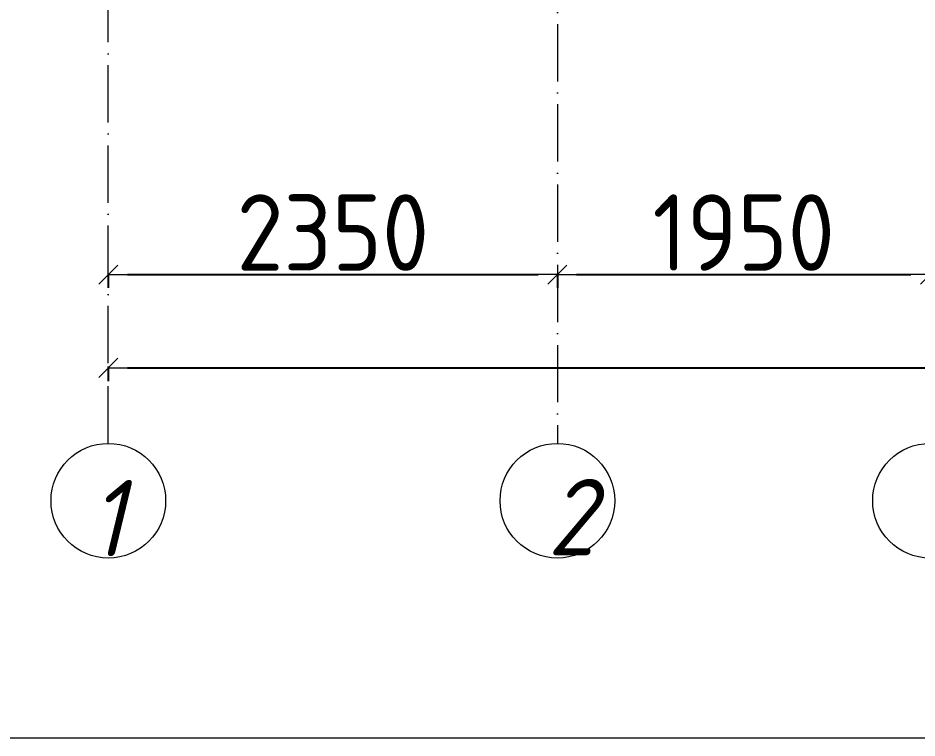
# Model space of a CAD drawing. Header units: millimetres. Extents: x -213536 to 1564669, y -45299 to 942238.
# Drawn here: x 139606 to 144311, y 452991 to 456761 of the extents above; entities that cross this region are included whole.
import ezdxf

# ---------------------------------------------------------------- set-up
doc = ezdxf.new("R2010")
doc.units = ezdxf.units.MM
doc.linetypes.add('50_200_ШТРИХ_1Т_ш5_п1_п1_', pattern=[700, 500, -100, 0, -100])
for name, color, linetype, lineweight in [('A-____-____-DIMS', 7, 'Continuous', 9), ('S-GRID-____-IDEN', 7, 'Continuous', 9), ('S-GRID-____-OTLN-1', 7, '50_200_ШТРИХ_1Т_ш5_п1_п1_', 9)]:
    doc.layers.add(name, color=color, linetype=linetype, lineweight=lineweight)
doc.styles.add('ISOCPEUR_I', font='isocpeui.ttf', dxfattribs={"width": 0.9, "height": 2.5})
doc.styles.add('СПДС', font='isocpeur.ttf', dxfattribs={"width": 0.9})
doc.dimstyles.new('Размера А3', dxfattribs={"dimtxt": 200, "dimasz": 100, "dimexe": 70, "dimexo": 100, "dimgap": 20, "dimtad": 1, "dimdec": 0, "dimrnd": 10, "dimzin": 0, "dimdsep": 46, "dimtxsty": 'СПДС', "dimblk": 'ARROWHEAD_6', "dimcen": 1, "dimclrd": 256, "dimclre": 256, "dimclrt": 256, "dimazin": 0, "dimtfac": 1, "dimtdec": 0, "dimtmove": 2, "dimatfit": 3, "dimfxl": 1, "dimtolj": 1, "dimtzin": 0, "dimarcsym": 0})

# ---------------------------------------------------------------- blocks, each defined once
blk = doc.blocks.new('Ось сетки - Круг_Ø6_00__ISO-2_5_0_9K_-25732049-АР1_План отверстий 3 этажа в осях 1-64_А-ГГ')
at = {"layer": 'S-GRID-____-IDEN'}
blk.add_circle((0, 0), 3, dxfattribs=at)
blk = doc.blocks.new('ARROWHEAD_6')
at = {"color": 0, "linetype": 'Continuous'}
for p, q in [((-0.5, -0.5), (0.5, 0.5)), ((0, 0), (-1, 0))]:
    blk.add_line(p, q, dxfattribs=at)
blk = doc.blocks.new('*D2972')
at = {"layer": 'A-____-____-DIMS', "lineweight": -2, "transparency": 16777216}
for p, q in [((140079.1, 455423.5), (140079.1, 455347.4)), ((140179.1, 455417.4), (142329.1, 455417.4)), ((142429.1, 455423.5), (142429.1, 455347.4))]:
    blk.add_line(p, q, dxfattribs=at)
at = {"layer": 'Defpoints', "color": 0, "lineweight": 50, "transparency": 16777216}
for p in [(140079.1, 455523.5), (142429.1, 455523.5), (142429.1, 455417.4)]:
    blk.add_point(p, dxfattribs=at)
at = {"layer": 'A-____-____-DIMS', "lineweight": -2, "transparency": 16777216, "xscale": 100, "yscale": 100, "zscale": 100, "rotation": 180}
blk.add_blockref('ARROWHEAD_6', (140079.1, 455417.4), dxfattribs=at)
at = {"layer": 'A-____-____-DIMS', "lineweight": -2, "transparency": 16777216, "xscale": 100, "yscale": 100, "zscale": 100}
blk.add_blockref('ARROWHEAD_6', (142429.1, 455417.4), dxfattribs=at)
at = {"layer": 'A-____-____-DIMS', "transparency": 16777216, "insert": (141254.1, 455637.4), "char_height": 400, "attachment_point": 5, "style": 'СПДС'}
blk.add_mtext('\\A1;2350', dxfattribs=at)
blk = doc.blocks.new('*D2973')
at = {"layer": 'A-____-____-DIMS', "lineweight": -2, "transparency": 16777216}
for p, q in [((142429.1, 455423.5), (142429.1, 455347.4)), ((142529.1, 455417.4), (144279.1, 455417.4)), ((144379.1, 455423.5), (144379.1, 455347.4))]:
    blk.add_line(p, q, dxfattribs=at)
at = {"layer": 'Defpoints', "color": 0, "lineweight": 50, "transparency": 16777216}
for p in [(142429.1, 455523.5), (144379.1, 455523.5), (144379.1, 455417.4)]:
    blk.add_point(p, dxfattribs=at)
at = {"layer": 'A-____-____-DIMS', "lineweight": -2, "transparency": 16777216, "xscale": 100, "yscale": 100, "zscale": 100, "rotation": 180}
blk.add_blockref('ARROWHEAD_6', (142429.1, 455417.4), dxfattribs=at)
at = {"layer": 'A-____-____-DIMS', "lineweight": -2, "transparency": 16777216, "xscale": 100, "yscale": 100, "zscale": 100}
blk.add_blockref('ARROWHEAD_6', (144379.1, 455417.4), dxfattribs=at)
at = {"layer": 'A-____-____-DIMS', "transparency": 16777216, "insert": (143404.1, 455637.4), "char_height": 400, "attachment_point": 5, "style": 'СПДС'}
blk.add_mtext('\\A1;1950', dxfattribs=at)
blk = doc.blocks.new('*D2834')
at = {"layer": 'A-____-____-DIMS', "lineweight": -2, "transparency": 16777216}
for p, q in [((140079.1, 454935.3), (140079.1, 454859.2)), ((140179.1, 454929.2), (243479.1, 454929.2)), ((243579.1, 454935.3), (243579.1, 454859.2))]:
    blk.add_line(p, q, dxfattribs=at)
at = {"layer": 'Defpoints', "color": 0, "lineweight": 50, "transparency": 16777216}
for p in [(140079.1, 455035.3), (243579.1, 455035.3), (243579.1, 454929.2)]:
    blk.add_point(p, dxfattribs=at)
at = {"layer": 'A-____-____-DIMS', "lineweight": -2, "transparency": 16777216, "xscale": 100, "yscale": 100, "zscale": 100, "rotation": 180}
blk.add_blockref('ARROWHEAD_6', (140079.1, 454929.2), dxfattribs=at)
at = {"layer": 'A-____-____-DIMS', "lineweight": -2, "transparency": 16777216, "xscale": 100, "yscale": 100, "zscale": 100}
blk.add_blockref('ARROWHEAD_6', (243579.1, 454929.2), dxfattribs=at)
at = {"layer": 'A-____-____-DIMS', "transparency": 16777216, "insert": (191829.1, 455149.2), "char_height": 400, "attachment_point": 5, "style": 'СПДС'}
blk.add_mtext('\\A1;103500', dxfattribs=at)

msp = doc.modelspace()

# ---------------------------------------------------------------- linework, layer by layer
at = {"color": 1, "lineweight": 0}
msp.add_lwpolyline([(134866.3, 551818.7), (248102.3, 551818.7), (248102.3, 452990.7), (134866.3, 452990.7)], close=True, dxfattribs=at)
at = {"layer": 'S-GRID-____-OTLN-1', "color": 251, "ltscale": 0.6, "true_color": 0x636466}
for p, q in [((140079.1, 454533.3), (140079.1, 508896.9)), ((142429.1, 465551), (142429.1, 454533.3))]:
    msp.add_line(p, q, dxfattribs=at)

# ---------------------------------------------------------------- block references
at = {"layer": 'S-GRID-____-IDEN', "xscale": 99.99999999999993, "yscale": 99.99999999999993, "zscale": 99.99999999999993}
msp.add_blockref('Ось сетки - Круг_Ø6_00__ISO-2_5_0_9K_-25732049-АР1_План отверстий 3 этажа в осях 1-64_А-ГГ', (140079.1, 454233.3), dxfattribs=at)
at = {"layer": 'S-GRID-____-IDEN', "xscale": 99.99999999999993, "yscale": 99.99999999999993, "zscale": 99.99999999999993, "rotation": 180}
for p in [(142429.1, 454233.3), (144379.1, 454233.3)]:
    msp.add_blockref('Ось сетки - Круг_Ø6_00__ISO-2_5_0_9K_-25732049-АР1_План отверстий 3 этажа в осях 1-64_А-ГГ', p, dxfattribs=at)

# ---------------------------------------------------------------- texts
at = {"layer": 'S-GRID-____-IDEN', "char_height": 400, "attachment_point": 1, "style": 'ISOCPEUR_I'}
for s, insert, width in [('\\fISOCPEUR|b0|i1|c204|p34|;\\W.9;2', (142377.9, 454347.3), 202.025), ('\\fISOCPEUR|b0|i1|c204|p34|;\\W.9;1', (139981.2, 454342.1), 144.304)]:
    msp.add_mtext(s, dxfattribs=dict(at, insert=insert, width=width))

# ---------------------------------------------------------------- dimensions: what is measured, and where the dimension line sits
at = {"layer": 'A-____-____-DIMS'}
for base, p1, p2, picture, middle in [((142429.1, 455417.4), (140079.1, 455523.5), (142429.1, 455523.5), '*D2972', (141254.1, 455637.4)), ((144379.1, 455417.4), (142429.1, 455523.5), (144379.1, 455523.5), '*D2973', (143404.1, 455637.4)), ((243579.1, 454929.2), (140079.1, 455035.3), (243579.1, 455035.3), '*D2834', (191829.1, 455149.2))]:
    dim = msp.add_linear_dim(base=base, p1=p1, p2=p2, dimstyle='Размера А3', override={"dimtxt": 400}, dxfattribs=at)
    dim.commit()
    dim.dimension.update_dxf_attribs({"geometry": picture, "text_midpoint": middle})

doc.saveas('drawing.dxf')
